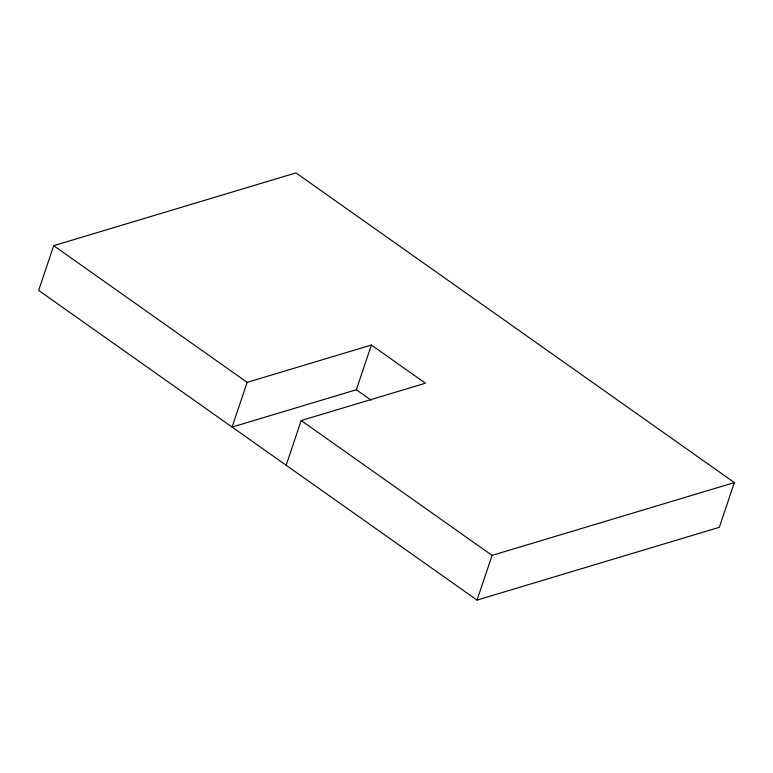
<?xml version="1.0" encoding="UTF-8"?>
<svg xmlns="http://www.w3.org/2000/svg" width="773" height="773" viewBox="0 0 773 773"><rect width="100%" height="100%" fill="white"/><g stroke="black" fill="none" stroke-linecap="round" stroke-linejoin="round"><path stroke-width="1.16" d="M53.695 245.688L38.65 290.406L477.028 600.099L719.305 527.312L734.35 482.594L295.972 172.901L53.695 245.688L247.147 382.355L371.388 345.029L425.44 383.215L301.199 420.541L286.155 465.259M247.147 382.355L232.093 427.073L356.343 389.737L371.079 400.153M356.343 389.737L371.388 345.029M477.028 600.099L492.072 555.381L734.35 482.594M301.199 420.541L492.072 555.381"/></g></svg>
